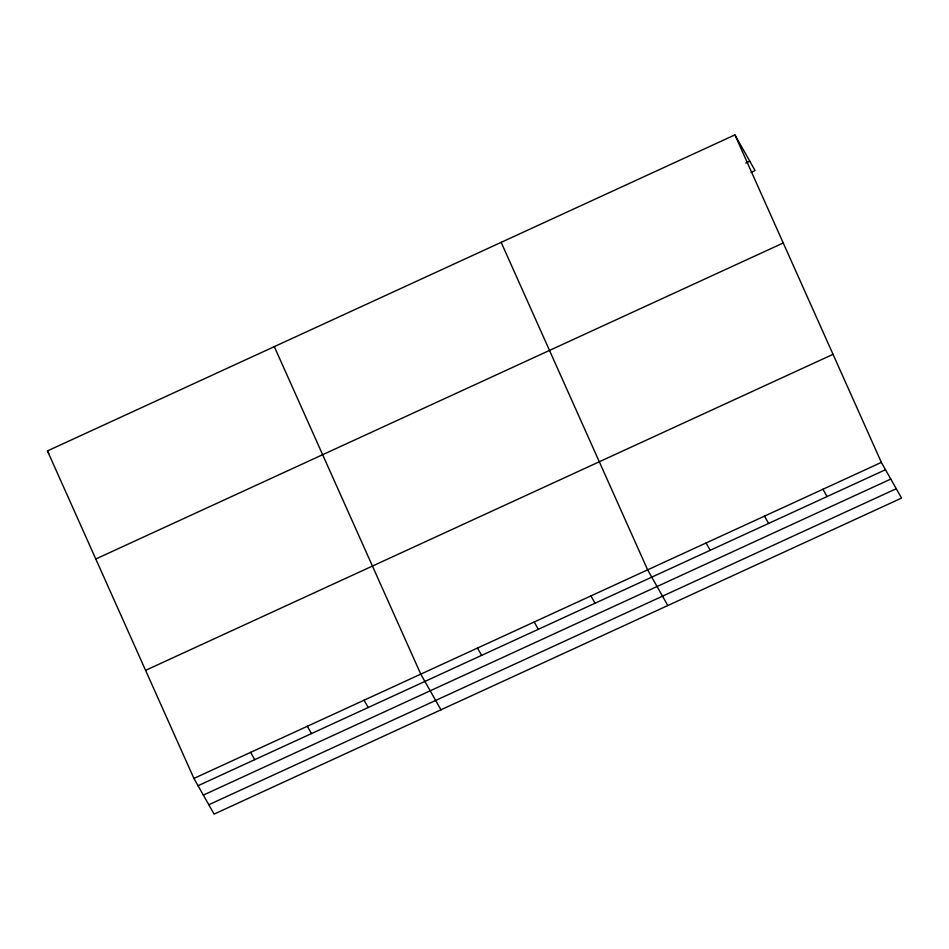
<?xml version="1.0" encoding="UTF-8"?>
<svg xmlns="http://www.w3.org/2000/svg" width="949" height="949" viewBox="0 0 949 949"><rect width="100%" height="100%" fill="white"/><g stroke="black" fill="none" stroke-linecap="round" stroke-linejoin="round"><path stroke-width="1.42" d="M734.906 134.9L881.36 462.4L901.55 498.083L214.094 814.1L193.916 778.429L47.45 450.917L734.906 134.9L755.084 170.571L751.098 172.41M745.807 163.05L749.793 161.211M95.778 558.997L783.233 242.98M145.577 670.35L833.032 354.333M193.916 778.429L881.36 462.4M198.044 785.725L885.5 469.708M203.347 795.096L890.791 479.067M208.804 804.74L896.247 488.723M822.937 489.269L827.065 496.576M764.503 516.126L768.631 523.433M706.068 542.994L710.196 550.29M667.811 605.533L647.633 569.851L501.167 242.351M590.919 595.925L595.047 603.232M534.204 621.998L538.332 629.294M477.489 648.072L481.618 655.368M440.953 709.816L420.775 674.134L274.308 346.634M364.06 700.208L368.188 707.515M307.346 726.282L311.474 733.589M250.631 752.355L254.759 759.663M47.45 450.917L48.826 453.349"/></g></svg>
